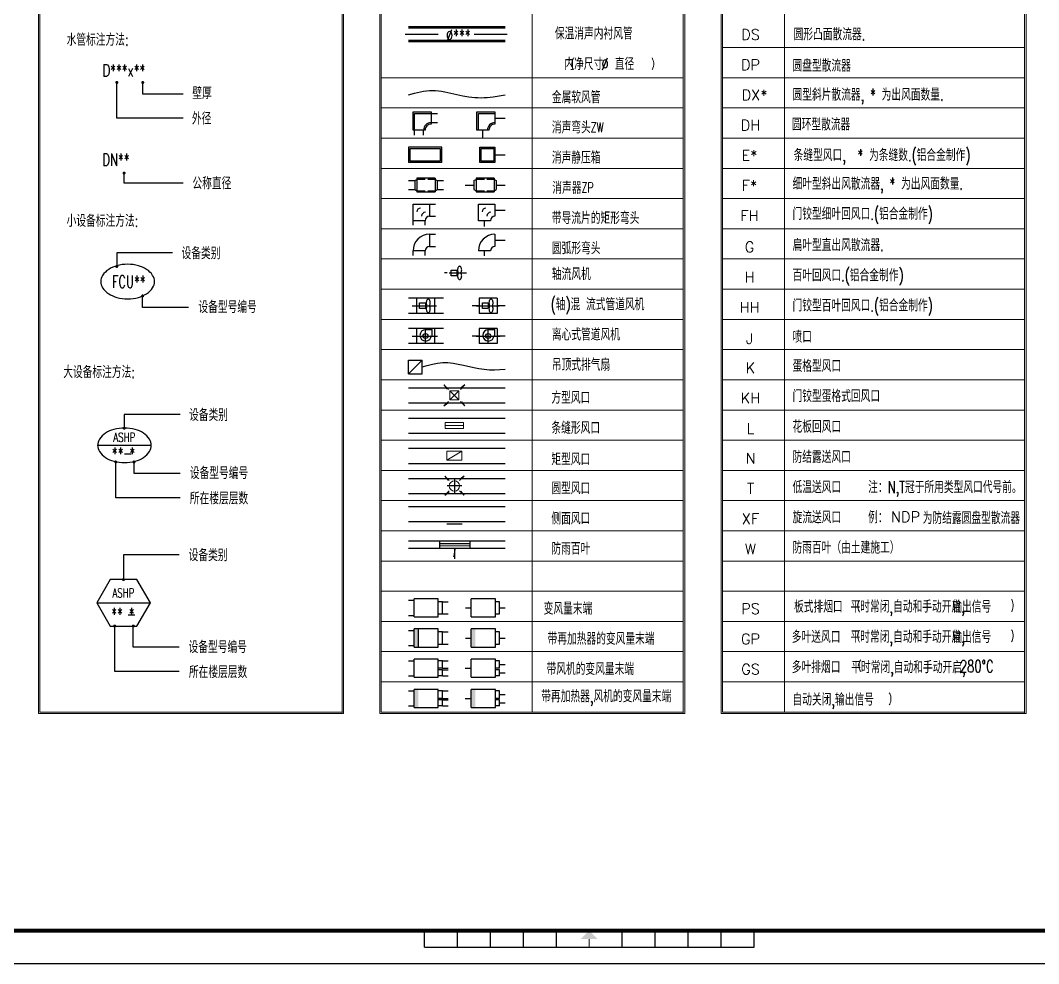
# Model space of a CAD drawing. Extents: x -345393 to -54719, y 203828 to 476815.
# Drawn here: x -152410 to -121505, y 410839 to 439469 of the extents above; entities that cross this region are included whole.
import ezdxf
from ezdxf.enums import TextEntityAlignment as Align

# ---------------------------------------------------------------- set-up
doc = ezdxf.new("R2010")
doc.units = 0
doc.header["$LTSCALE"] = 1000
doc.header["$MEASUREMENT"] = 0
doc.linetypes.add('CHENG_DOTE', pattern=[1.42, 1, -0.2, 0.02, -0.2])
doc.linetypes.add('HIDDEN', pattern=[0.375, 0.25, -0.125])
doc.layers.get('0').update_dxf_attribs({"color": 252, "linetype": 'CONTINUOUS'})
doc.layers.get('Defpoints').update_dxf_attribs({"color": 252, "linetype": 'CONTINUOUS'})
for name, color, linetype in [('WALL', 252, 'CONTINUOUS'), ('图框', 252, 'CONTINUOUS'), ('暖通-风-法兰', 2, 'CONTINUOUS'), ('暖通-风-设备', 40, 'CONTINUOUS'), ('暖通-风-说明', 3, 'CONTINUOUS'), ('暖通-风-轴线', 5, 'CHENG_DOTE'), ('暖通-风-风口标注', 3, 'CONTINUOUS'), ('暖通-风-风管', 4, 'CONTINUOUS')]:
    doc.layers.add(name, color=color, linetype=linetype)
doc.layers.add('暖通-公共-说明', color=50, linetype='CONTINUOUS', lineweight=20)
doc.layers.add('暖通-风-风口', color=3, linetype='CONTINUOUS', lineweight=20)
doc.styles.add('HZXY', font='romans.shx', dxfattribs={"bigfont": 'HZTXT.SHX'})
doc.styles.add('XC91', font='ROMAND.shx', dxfattribs={"bigfont": 'ht.shx'})

# ---------------------------------------------------------------- blocks, each defined once
blk = doc.blocks.new('TJAD_TK_A1')
at = {"layer": '图框'}
for p, q in [((870.88, 361.45), (870.88, 366.45)), ((880.88, 361.45), (880.88, 366.45)), ((890.88, 361.45), (890.88, 366.45)), ((900.88, 361.45), (900.88, 366.45)), ((910.88, 361.45), (910.88, 366.45)), ((930.88, 361.45), (930.88, 366.45)), ((940.88, 361.45), (940.88, 366.45)), ((950.88, 361.45), (950.88, 366.45)), ((960.88, 361.45), (960.88, 366.45)), ((970.88, 361.45), (970.88, 366.45)), ((870.88, 361.45), (970.88, 361.45)), ((500.38, 356.45), (1341.38, 356.45))]:
    blk.add_line(p, q, dxfattribs=at)
at = {"layer": '图框', "const_width": 1.2}
blk.add_lwpolyline([(1331.38, 940.45), (525.38, 940.45), (525.38, 366.45), (1331.38, 366.45)], close=True, dxfattribs=at)
at = {"layer": '图框', "const_width": 0.3}
blk.add_lwpolyline([(920.88, 363.95), (920.88, 361.45)], dxfattribs=at)
at = {"layer": '图框'}
blk.add_solid([(918.38, 363.95), (923.38, 363.95), (920.88, 366.45)], dxfattribs=at)

msp = doc.modelspace()

# ---------------------------------------------------------------- linework, layer by layer
at = {"linetype": 'Continuous'}
for p, q in [((-140390.11897, 431034.41607, -1800), (-140390.11897, 430575.79119, -1800)), ((-139840.11897, 431034.41607, -1800), (-139840.11897, 430575.79119, -1800)), ((-138486.19393, 431034.41607, -1800), (-138486.19393, 430575.79119, -1800)), ((-137936.19393, 431034.41607, -1800), (-137936.19393, 430575.79119, -1800)), ((-140390.11897, 430117.74941, -1800), (-140390.11897, 429659.12453, -1800)), ((-139840.11897, 430117.74941, -1800), (-139840.11897, 429659.12453, -1800)), ((-138486.19393, 430117.74941, -1800), (-138486.19393, 429659.12453, -1800)), ((-137936.19393, 430117.74941, -1800), (-137936.19393, 429659.12453, -1800))]:
    msp.add_line(p, q, dxfattribs=at)
for p, q in [((-139910.68634, 429908.40902, -1800), (-139935.43634, 429908.40902, -1800)), ((-138006.76131, 429908.40902, -1800), (-138031.51131, 429908.40902, -1800)), ((-140218.01542, 429155.24941, -1800), (-140630.51542, 428742.74941, -1800))]:
    msp.add_line(p, q)
at = {"layer": 'Defpoints'}
msp.add_lwpolyline([(-174692.68459, 469239.01057), (-102092.68459, 469239.01057), (-102092.68459, 411839.01057), (-174692.68459, 411839.01057)], close=True, dxfattribs=at)
at = {"layer": 'WALL'}
for p, q in [((-140630.51542, 423669.82986, -1800), (-137697.18208, 423669.82986, -1800)), ((-140630.51542, 423449.82986, -1800), (-137697.18208, 423449.82986, -1800)), ((-139677.6925, 423449.82986, -1800), (-139677.6925, 423669.82986, -1800)), ((-138761.02583, 423449.82986, -1800), (-138761.02583, 423669.82986, -1800))]:
    msp.add_line(p, q, dxfattribs=at)
at = {"layer": 'WALL', "linetype": 'Continuous'}
msp.add_line((-139677.6925, 423587.32986, -1800), (-138761.02583, 423587.32986, -1800), dxfattribs=at)
at = {"layer": 'WALL', "linetype": 'HIDDEN', "const_width": 27.5, "elevation": -1800}
msp.add_lwpolyline([(-139677.6925, 423519.64299), (-138761.02583, 423519.64299)], dxfattribs=at)
at = {"layer": '暖通-公共-说明'}
for p, q in [((-151859.68208, 418430.24941, -1800), (-151859.68208, 456105.24941, -1800)), ((-151813.84875, 418476.08274, -1800), (-151813.84875, 456059.41607, -1800)), ((-142647.18208, 418430.24941, -1800), (-142647.18208, 456059.41607, -1800)), ((-142601.34875, 418430.24941, -1800), (-142601.34875, 456105.24941, -1800)), ((-141501.34875, 418430.24941, -1800), (-141501.34875, 456105.24941, -1800)), ((-141455.51542, 418476.08274, -1800), (-141455.51542, 456059.41607, -1800)), ((-136872.18208, 418476.08274, -1800), (-136872.18208, 456059.41607, -1800)), ((-132288.84875, 418430.24941, -1800), (-132288.84875, 456059.41607, -1800)), ((-132243.01542, 418430.24941, -1800), (-132243.01542, 456105.24941, -1800)), ((-131143.01542, 418430.24941, -1800), (-131143.01542, 456105.24941, -1800)), ((-131097.18208, 418476.08274, -1800), (-131097.18208, 456059.41607, -1800)), ((-121930.51542, 418430.24941, -1800), (-121930.51542, 456059.41607, -1800)), ((-121884.68208, 418430.24941, -1800), (-121884.68208, 456105.24941, -1800)), ((-129215.04864, 445976.08274, -1800), (-129215.04864, 418476.08274, -1800)), ((-131097.18208, 438642.74941, -1800), (-121930.51542, 438642.74941, -1800)), ((-129215.04864, 425809.41607, -1800), (-129215.04864, 438642.74941, -1800)), ((-141455.51542, 437726.08274, -1800), (-132288.84875, 437726.08274, -1800)), ((-131097.18208, 437726.08274, -1800), (-121930.51542, 437726.08274, -1800)), ((-141455.51542, 436809.41607, -1800), (-132288.84875, 436809.41607, -1800)), ((-131097.18208, 436809.41607, -1800), (-121930.51542, 436809.41607, -1800)), ((-141455.51542, 435892.74941, -1800), (-132288.84875, 435892.74941, -1800)), ((-131097.18208, 435892.74941, -1800), (-121930.51542, 435892.74941, -1800)), ((-141455.51542, 434976.08274, -1800), (-132288.84875, 434976.08274, -1800)), ((-131097.18208, 434976.08274, -1800), (-121930.51542, 434976.08274, -1800)), ((-141455.51542, 434059.41607, -1800), (-132288.84875, 434059.41607, -1800)), ((-131097.18208, 434059.41607, -1800), (-121930.51542, 434059.41607, -1800)), ((-141455.51542, 433142.74941, -1800), (-132288.84875, 433142.74941, -1800)), ((-131097.18208, 433142.74941, -1800), (-121930.51542, 433142.74941, -1800)), ((-141455.51542, 432226.08274, -1800), (-132288.84875, 432226.08274, -1800)), ((-131097.18208, 432226.08274, -1800), (-121930.51542, 432226.08274, -1800)), ((-131097.18208, 432226.08274, -1800), (-121930.51542, 432226.08274, -1800)), ((-141455.51542, 431309.41607, -1800), (-132288.84875, 431309.41607, -1800)), ((-131097.18208, 431309.41607, -1800), (-121930.51542, 431309.41607, -1800)), ((-141455.51542, 430392.74941, -1800), (-132288.84875, 430392.74941, -1800)), ((-131097.18208, 430392.74941, -1800), (-121930.51542, 430392.74941, -1800)), ((-141455.51542, 429476.08274, -1800), (-132288.84875, 429476.08274, -1800)), ((-131097.18208, 429476.08274, -1800), (-121930.51542, 429476.08274, -1800)), ((-141455.51542, 428559.41607, -1800), (-132288.84875, 428559.41607, -1800)), ((-131097.18208, 428559.41607, -1800), (-121930.51542, 428559.41607, -1800)), ((-141455.51542, 427642.74941, -1800), (-132288.84875, 427642.74941, -1800)), ((-131097.18208, 427642.74941, -1800), (-121930.51542, 427642.74941, -1800)), ((-141455.51542, 426726.08274, -1800), (-132288.84875, 426726.08274, -1800)), ((-131097.18208, 426726.08274, -1800), (-121930.51542, 426726.08274, -1800)), ((-141455.51542, 425809.41607, -1800), (-132288.84875, 425809.41607, -1800)), ((-131097.18208, 425809.41607, -1800), (-121930.51542, 425809.41607, -1800)), ((-141455.51542, 424892.74941, -1800), (-132288.84875, 424892.74941, -1800)), ((-131097.18208, 424892.74941, -1800), (-121930.51542, 424892.74941, -1800)), ((-141455.51542, 423976.08274, -1800), (-132288.84875, 423976.08274, -1800)), ((-131097.18208, 423976.08274, -1800), (-121930.51542, 423976.08274, -1800)), ((-141455.51542, 423059.41607, -1800), (-132288.84875, 423059.41607, -1800)), ((-131097.18208, 423059.41607, -1800), (-121930.51542, 423059.41607, -1800)), ((-131097.18208, 423059.41607, -1800), (-121930.51542, 423059.41607, -1800)), ((-141455.51542, 422142.74941, -1800), (-132288.84875, 422142.74941, -1800)), ((-131097.18208, 422142.74941, -1800), (-121930.51542, 422142.74941, -1800)), ((-131097.18208, 422142.74941, -1800), (-121930.51542, 422142.74941, -1800)), ((-141455.51542, 421226.08274, -1800), (-132288.84875, 421226.08274, -1800)), ((-131097.18208, 421226.08274, -1800), (-121930.51542, 421226.08274, -1800)), ((-131097.18208, 421226.08274, -1800), (-121930.51542, 421226.08274, -1800)), ((-141455.51542, 420309.41607, -1800), (-132288.84875, 420309.41607, -1800)), ((-131097.18208, 420309.41607, -1800), (-121930.51542, 420309.41607, -1800)), ((-131097.18208, 420309.41607, -1800), (-121930.51542, 420309.41607, -1800)), ((-141455.51542, 419392.74941, -1800), (-132288.84875, 419392.74941, -1800)), ((-131097.18208, 419392.74941, -1800), (-121930.51542, 419392.74941, -1800)), ((-131097.18208, 419392.74941, -1800), (-121930.51542, 419392.74941, -1800)), ((-151813.84875, 418476.08274, -1800), (-142647.18208, 418476.08274, -1800)), ((-141455.51542, 418476.08274, -1800), (-132288.84875, 418476.08274, -1800)), ((-131097.18208, 418476.08274, -1800), (-121930.51542, 418476.08274, -1800)), ((-151859.68208, 418430.24941, -1800), (-142601.34875, 418430.24941, -1800)), ((-141501.34875, 418430.24941, -1800), (-132243.01542, 418430.24941, -1800)), ((-131143.01542, 418430.24941, -1800), (-121884.68208, 418430.24941, -1800))]:
    msp.add_line(p, q, dxfattribs=at)
at = {"layer": '暖通-风-法兰'}
for p, q in [((-140439.45479, 434608.40083, -1800), (-140439.45479, 434333.40083, -1800)), ((-139763.53385, 434608.40083, -1800), (-139763.53385, 434333.40083, -1800)), ((-138642.5329, 434608.40083, -1800), (-138642.5329, 434333.40083, -1800)), ((-137966.61195, 434608.40083, -1800), (-137966.61195, 434333.40083, -1800)), ((-139988.84875, 433893.40083, -1800), (-139988.84875, 433526.73416, -1800)), ((-138005.80936, 433893.40083, -1800), (-138005.80936, 433526.73416, -1800)), ((-140126.34875, 433389.23416, -1800), (-140493.01542, 433389.23416, -1800)), ((-138143.30936, 433389.23416, -1800), (-138509.97602, 433389.23416, -1800)), ((-139988.84875, 432976.73416, -1800), (-139988.84875, 432610.06749, -1800)), ((-138005.80936, 432976.73416, -1800), (-138005.80936, 432610.06749, -1800)), ((-140126.34875, 432472.56749, -1800), (-140493.01542, 432472.56749, -1800)), ((-138143.30936, 432472.56749, -1800), (-138509.97602, 432472.56749, -1800))]:
    msp.add_line(p, q, dxfattribs=at)
at = {"layer": '暖通-风-设备'}
for p, q in [((-139339.96817, 431718.01041, -1800), (-139339.96817, 431888.87871, -1800)), ((-139163.84875, 431888.87871, -1800), (-139163.84875, 431718.01041, -1800)), ((-139163.84875, 431718.01041, -1800), (-139339.96817, 431718.01041, -1800)), ((-140291.23838, 430719.81526, -1800), (-140291.23838, 430890.68355, -1800)), ((-140115.11897, 430890.68355, -1800), (-140115.11897, 430719.81526, -1800)), ((-138387.31335, 430719.81526, -1800), (-138387.31335, 430890.68355, -1800)), ((-138211.19393, 430890.68355, -1800), (-138211.19393, 430719.81526, -1800)), ((-140115.11897, 430719.81526, -1800), (-140291.23838, 430719.81526, -1800)), ((-138211.19393, 430719.81526, -1800), (-138387.31335, 430719.81526, -1800)), ((-140108.68634, 430081.65902, -1800), (-139910.68634, 430081.65902, -1800)), ((-139910.68634, 429908.40902, -1800), (-139910.68634, 430081.65902, -1800)), ((-138204.76131, 430081.65902, -1800), (-138006.76131, 430081.65902, -1800)), ((-138006.76131, 429908.40902, -1800), (-138006.76131, 430081.65902, -1800)), ((-140630.51542, 428742.74941, -1800), (-140630.51542, 429155.24941, -1800)), ((-140630.51542, 429155.24941, -1800), (-140218.01542, 429155.24941, -1800)), ((-140218.01542, 428742.74941, -1800), (-140218.01542, 429155.24941, -1800)), ((-140630.51542, 428742.74941, -1800), (-140218.01542, 428742.74941, -1800)), ((-140460.12931, 421363.62185, -1800), (-140460.12931, 421913.54362, -1800)), ((-139726.79597, 421913.54362, -1800), (-140460.12931, 421913.54362, -1800)), ((-139726.79597, 421363.62185, -1800), (-139726.79597, 421913.54362, -1800)), ((-137994.19351, 421913.54362, -1800), (-138727.52684, 421913.54362, -1800)), ((-138727.52684, 421363.62185, -1800), (-138727.52684, 421913.54362, -1800)), ((-137994.19351, 421363.62185, -1800), (-137994.19351, 421913.54362, -1800)), ((-139599.16292, 421822.06824, -1800), (-139726.79597, 421822.06824, -1800)), ((-139599.16292, 421455.09724, -1800), (-139599.16292, 421822.06824, -1800)), ((-137866.56046, 421822.06824, -1800), (-137994.19351, 421822.06824, -1800)), ((-137866.56046, 421455.09724, -1800), (-137866.56046, 421822.06824, -1800)), ((-140460.12931, 421363.62185, -1800), (-139726.79597, 421363.62185, -1800)), ((-139726.79597, 421455.09724, -1800), (-139599.16292, 421455.09724, -1800)), ((-138727.52684, 421363.62185, -1800), (-137994.19351, 421363.62185, -1800)), ((-137994.19351, 421455.09724, -1800), (-137866.56046, 421455.09724, -1800)), ((-140460.12931, 420446.95519, -1800), (-140460.12931, 420996.87696, -1800)), ((-139726.79597, 420996.87696, -1800), (-140460.12931, 420996.87696, -1800)), ((-140329.75294, 420446.95519, -1800), (-140329.75294, 420996.87696, -1800)), ((-139726.79597, 420446.95519, -1800), (-139726.79597, 420996.87696, -1800)), ((-138727.52684, 420446.95519, -1800), (-138727.52684, 420996.87696, -1800)), ((-137994.19351, 420996.87696, -1800), (-138727.52684, 420996.87696, -1800)), ((-137994.19351, 420446.95519, -1800), (-137994.19351, 420996.87696, -1800)), ((-139599.16292, 420905.40157, -1800), (-139726.79597, 420905.40157, -1800)), ((-139599.16292, 420538.43057, -1800), (-139599.16292, 420905.40157, -1800)), ((-137866.56046, 420905.40157, -1800), (-137994.19351, 420905.40157, -1800)), ((-137866.56046, 420538.43057, -1800), (-137866.56046, 420905.40157, -1800)), ((-140460.12931, 420446.95519, -1800), (-139726.79597, 420446.95519, -1800)), ((-139726.79597, 420538.43057, -1800), (-139599.16292, 420538.43057, -1800)), ((-138727.52684, 420446.95519, -1800), (-137994.19351, 420446.95519, -1800)), ((-137994.19351, 420538.43057, -1800), (-137866.56046, 420538.43057, -1800)), ((-140460.12931, 419530.28852, -1800), (-140460.12931, 420080.21029, -1800)), ((-139726.79597, 420080.21029, -1800), (-140460.12931, 420080.21029, -1800)), ((-139726.79597, 419530.28852, -1800), (-139726.79597, 420080.21029, -1800)), ((-139599.16292, 420034.37696, -1800), (-139726.79597, 420034.37696, -1800)), ((-139599.16292, 419805.21029, -1800), (-139599.16292, 420034.37696, -1800)), ((-138727.52684, 419530.28852, -1800), (-138727.52684, 420080.21029, -1800)), ((-137994.19351, 420080.21029, -1800), (-138727.52684, 420080.21029, -1800)), ((-137994.19351, 419530.28852, -1800), (-137994.19351, 420080.21029, -1800)), ((-137866.56046, 420034.37696, -1800), (-137994.19351, 420034.37696, -1800)), ((-137866.56046, 419805.21029, -1800), (-137866.56046, 420034.37696, -1800)), ((-139599.16292, 419805.21029, -1800), (-139726.79597, 419805.21029, -1800)), ((-139599.16292, 419759.37696, -1800), (-139726.79597, 419759.37696, -1800)), ((-139599.16292, 419576.04362, -1800), (-139599.16292, 419759.37696, -1800)), ((-137866.56046, 419805.21029, -1800), (-137994.19351, 419805.21029, -1800)), ((-137866.56046, 419759.37696, -1800), (-137994.19351, 419759.37696, -1800)), ((-137866.56046, 419576.04362, -1800), (-137866.56046, 419759.37696, -1800)), ((-140460.12931, 419530.28852, -1800), (-139726.79597, 419530.28852, -1800)), ((-139599.16292, 419576.04362, -1800), (-139726.79597, 419576.04362, -1800)), ((-138727.52684, 419530.28852, -1800), (-137994.19351, 419530.28852, -1800)), ((-137866.56046, 419576.04362, -1800), (-137994.19351, 419576.04362, -1800)), ((-140460.12931, 418613.62185, -1800), (-140460.12931, 419163.54362, -1800)), ((-139726.79597, 419163.54362, -1800), (-140460.12931, 419163.54362, -1800)), ((-139726.79597, 418613.62185, -1800), (-139726.79597, 419163.54362, -1800)), ((-139599.16292, 419117.71029, -1800), (-139726.79597, 419117.71029, -1800)), ((-139599.16292, 418888.54362, -1800), (-139599.16292, 419117.71029, -1800)), ((-137994.19351, 419163.54362, -1800), (-138727.52684, 419163.54362, -1800)), ((-138727.52684, 418613.62185, -1800), (-138727.52684, 419163.54362, -1800)), ((-137994.19351, 418613.62185, -1800), (-137994.19351, 419163.54362, -1800)), ((-137866.56046, 419117.71029, -1800), (-137994.19351, 419117.71029, -1800)), ((-137866.56046, 418888.54362, -1800), (-137866.56046, 419117.71029, -1800)), ((-139599.16292, 418888.54362, -1800), (-139726.79597, 418888.54362, -1800)), ((-139599.16292, 418842.71029, -1800), (-139726.79597, 418842.71029, -1800)), ((-139599.16292, 418659.37696, -1800), (-139599.16292, 418842.71029, -1800)), ((-137866.56046, 418888.54362, -1800), (-137994.19351, 418888.54362, -1800)), ((-137866.56046, 418842.71029, -1800), (-137994.19351, 418842.71029, -1800)), ((-137866.56046, 418659.37696, -1800), (-137866.56046, 418842.71029, -1800)), ((-140460.12931, 418613.62185, -1800), (-139726.79597, 418613.62185, -1800)), ((-139599.16292, 418659.37696, -1800), (-139726.79597, 418659.37696, -1800)), ((-138727.52684, 418613.62185, -1800), (-137994.19351, 418613.62185, -1800)), ((-137866.56046, 418659.37696, -1800), (-137994.19351, 418659.37696, -1800))]:
    msp.add_line(p, q, dxfattribs=at)
at = {"layer": '暖通-风-设备', "elevation": -1800}
for points in [[(-139339.96817, 431888.87871), (-139163.84875, 431888.87871)], [(-140291.23838, 430890.68355), (-140115.11897, 430890.68355)], [(-138387.31335, 430890.68355), (-138211.19393, 430890.68355)]]:
    msp.add_lwpolyline(points, dxfattribs=at)
for points in [[(-139041.82842, 431803.15301, 0.0430002665), (-139034.08914, 431814.58345, 0.0706042915), (-139021.04774, 431848.38221, 0.0568807152), (-139015.95748, 431892.98251, 0.0568807152), (-139021.04774, 431937.58282, 0.0706042915), (-139034.08914, 431971.38158, 0.1062212971), (-139056.38625, 431996.75901, 0.1609360233), (-139077.86283, 432003.85553, 0.1609360233), (-139099.33942, 431996.75901, 0.1062212971), (-139121.63652, 431971.38158, 0.0706042915), (-139134.67792, 431937.58282, 0.0568807152), (-139139.76818, 431892.98251, 0.0568807152)], [(-139139.76818, 431892.98251, 0.0568807152), (-139134.67792, 431848.38221, 0.0706042915), (-139121.63652, 431814.58345, 0.0430002665), (-139113.89724, 431803.15301, 0.1609360233)], [(-139113.88914, 431803.15301, 0.0430403652), (-139121.63652, 431791.71257, 0.0706042915), (-139134.67792, 431757.91381, 0.0568807152), (-139139.76818, 431713.31351, 0.0568807152)], [(-139139.76818, 431713.31351, 0.0568807152), (-139134.67792, 431668.71321, 0.0706042915), (-139121.63652, 431634.91445, 0.1062212971), (-139099.33942, 431609.53701, 0.1609360233), (-139077.86283, 431602.4405, 0.1609360233), (-139056.38625, 431609.53701, 0.1062212971), (-139034.08914, 431634.91445, 0.0706042915), (-139021.04774, 431668.71321, 0.0568807152), (-139015.95748, 431713.31351, 0.0568807152), (-139021.04774, 431757.91381, 0.0706042915), (-139034.08914, 431791.71257, 0.0430403652), (-139041.83653, 431803.15301, 0.1609360233)], [(-139993.09864, 430804.95786, 0.0430002665), (-139985.35935, 430816.3883, 0.0706042915), (-139972.31796, 430850.18706, 0.0568807152), (-139967.2277, 430894.78736, 0.0568807152), (-139972.31796, 430939.38766, 0.0706042915), (-139985.35935, 430973.18642, 0.1062212971), (-140007.65646, 430998.56386, 0.1609360233), (-140029.13305, 431005.66038, 0.1609360233), (-140050.60963, 430998.56386, 0.1062212971), (-140072.90674, 430973.18642, 0.0706042915), (-140085.94814, 430939.38766, 0.0568807152), (-140091.0384, 430894.78736)], [(-140091.0384, 430894.78736, 0.0568807152), (-140085.94814, 430850.18706, 0.0706042915), (-140072.90674, 430816.3883, 0.0430002665), (-140065.16746, 430804.95786)], [(-138089.1736, 430804.95786, 0.0430002665), (-138081.43432, 430816.3883, 0.0706042915), (-138068.39292, 430850.18706, 0.0568807152), (-138063.30266, 430894.78736, 0.0568807152), (-138068.39292, 430939.38766, 0.0706042915), (-138081.43432, 430973.18642, 0.1062212971), (-138103.73143, 430998.56386, 0.1609360233), (-138125.20801, 431005.66038, 0.1609360233), (-138146.6846, 430998.56386, 0.1062212971), (-138168.9817, 430973.18642, 0.0706042915), (-138182.0231, 430939.38766, 0.0568807152), (-138187.11336, 430894.78736)], [(-138187.11336, 430894.78736, 0.0568807152), (-138182.0231, 430850.18706, 0.0706042915), (-138168.9817, 430816.3883, 0.0430002665), (-138161.24242, 430804.95786)], [(-140065.15935, 430804.95786, 0.0430403652), (-140072.90674, 430793.51742, 0.0706042915), (-140085.94814, 430759.71866, 0.0568807152), (-140091.0384, 430715.11836)], [(-140091.0384, 430715.11836, 0.0568807152), (-140085.94814, 430670.51805, 0.0706042915), (-140072.90674, 430636.7193, 0.1062212971), (-140050.60963, 430611.34186, 0.1609360233), (-140029.13305, 430604.24534, 0.1609360233), (-140007.65646, 430611.34186, 0.1062212971), (-139985.35935, 430636.7193, 0.0706042915), (-139972.31796, 430670.51805, 0.0568807152), (-139967.2277, 430715.11836, 0.0568807152), (-139972.31796, 430759.71866, 0.0706042915), (-139985.35935, 430793.51742, 0.0430403652), (-139993.10674, 430804.95786)], [(-138187.11336, 430715.11836, 0.0568807152), (-138182.0231, 430670.51805, 0.0706042915), (-138168.9817, 430636.7193, 0.1062212971), (-138146.6846, 430611.34186, 0.1609360233), (-138125.20801, 430604.24534, 0.1609360233), (-138103.73143, 430611.34186, 0.1062212971), (-138081.43432, 430636.7193, 0.0706042915), (-138068.39292, 430670.51805, 0.0568807152), (-138063.30266, 430715.11836, 0.0568807152), (-138068.39292, 430759.71866, 0.0706042915), (-138081.43432, 430793.51742, 0.0430403652), (-138089.18171, 430804.95786)], [(-138161.23431, 430804.95786, 0.0430403652), (-138168.9817, 430793.51742, 0.0706042915), (-138182.0231, 430759.71866, 0.0568807152), (-138187.11336, 430715.11836)]]:
    msp.add_lwpolyline(points, format="xyb", dxfattribs=at)
at = {"layer": '暖通-风-设备'}
for centre in [(-140113.33204, 429888.29119, -1800), (-138209.407, 429888.29119, -1800)]:
    msp.add_circle(centre, 74.25, dxfattribs=at)
for centre in [(-140108.68634, 429908.40902, -1800), (-138204.76131, 429908.40902, -1800)]:
    msp.add_arc(centre, 173.25, 90, 0, dxfattribs=at)
for points in [[(-140460.12931, 420996.87696, -1800), (-140329.75294, 420996.87696, -1800), (-140460.12931, 420446.95519, -1800), (-140329.75294, 420446.95519, -1800)], [(-138727.52684, 420996.87696, -1800), (-138597.15047, 420996.87696, -1800), (-138727.52684, 420446.95519, -1800), (-138597.15047, 420446.95519, -1800)], [(-140460.12931, 419163.54362, -1800), (-140329.75294, 419163.54362, -1800), (-140460.12931, 418613.62185, -1800), (-140329.75294, 418613.62185, -1800)], [(-138727.52684, 419163.54362, -1800), (-138597.15047, 419163.54362, -1800), (-138727.52684, 418613.62185, -1800), (-138597.15047, 418613.62185, -1800)]]:
    msp.add_solid(points, dxfattribs=at)
at = {"layer": '暖通-风-说明', "elevation": -1800}
for points in [[(-139420.84852, 428269.93032), (-139557.73205, 428406.81385), (-139459.6247, 428285.65841), (-139489.29028, 428338.37208)], [(-139054.18185, 428269.93032), (-138917.29832, 428406.81385), (-139038.45376, 428308.7065), (-138985.74008, 428338.37208)], [(-139420.84852, 427903.26365), (-139557.73205, 427766.38012), (-139436.57661, 427864.48746), (-139489.29028, 427834.82188)], [(-139054.18185, 427903.26365), (-138917.29832, 427766.38012), (-139015.40566, 427887.53556), (-138985.74008, 427834.82188)], [(-139393.34852, 425501.78995), (-139530.23205, 425638.67348), (-139432.1247, 425517.51804), (-139461.79028, 425570.23172)], [(-139081.68185, 425501.78995), (-138944.79832, 425638.67348), (-139065.95376, 425540.56614), (-139013.24008, 425570.23172)], [(-139393.34852, 425190.12328), (-139530.23205, 425053.23975), (-139409.07661, 425151.3471), (-139461.79028, 425121.68152)], [(-139081.68185, 425190.12328), (-138944.79832, 425053.23975), (-139042.90566, 425174.39519), (-139013.24008, 425121.68152)], [(-139227.9492, 423129.09991), (-139227.9492, 423419.47372), (-139252.3954, 423186.91043), (-139227.9492, 423274.28682)]]:
    msp.add_lwpolyline(points, dxfattribs=at)
at = {"layer": '暖通-风-轴线'}
for p, q in [((-140727.40889, 439055.24941, -1800), (-139617.61975, 439055.24941, -1800)), ((-138636.15669, 439055.24941, -1800), (-137539.07672, 439055.24941, -1800)), ((-139452.27373, 431803.14982, -1800), (-139532.66437, 431803.14982, -1800)), ((-139394.97702, 431803.15301, -1800), (-138948.15683, 431803.15301, -1800)), ((-139154.13398, 431803.15301, -1800), (-138872.42416, 431803.15301, -1800)), ((-140518.34894, 430804.95786, -1800), (-139780.24915, 430804.95786, -1800)), ((-138580.36923, 430804.95786, -1800), (-137876.32412, 430804.95786, -1800)), ((-140515.84031, 429888.43697, -1800), (-139748.4523, 429888.43697, -1800)), ((-140113.33204, 429684.43155, -1800), (-140113.33204, 430136.30865, -1800)), ((-138577.8606, 429888.43697, -1800), (-137844.52726, 429888.43697, -1800)), ((-138209.407, 429684.43155, -1800), (-138209.407, 430136.30865, -1800)), ((-139013.17769, 425336.59698, -1800), (-139453.96982, 425336.59698, -1800)), ((-139237.51518, 425538.79542, -1800), (-139237.51518, 425128.44929, -1800))]:
    msp.add_line(p, q, dxfattribs=at)
at = {"layer": '暖通-风-风口'}
for p, q in [((-139375.01518, 428224.09698, -1800), (-139100.01518, 428224.09698, -1800)), ((-139375.01518, 428224.09698, -1800), (-139100.01518, 427949.09698, -1800)), ((-139375.01518, 427949.09698, -1800), (-139100.01518, 428224.09698, -1800)), ((-139375.01518, 428224.09698, -1800), (-139375.01518, 427949.09698, -1800)), ((-139100.01518, 428224.09698, -1800), (-139100.01518, 427949.09698, -1800)), ((-139375.01518, 427949.09698, -1800), (-139100.01518, 427949.09698, -1800)), ((-139512.51518, 427261.59698, -1800), (-138962.51518, 427261.59698, -1800)), ((-139512.51518, 427078.26365, -1800), (-139512.51518, 427261.59698, -1800)), ((-139512.51518, 427169.93032, -1800), (-138962.51518, 427169.93032, -1800)), ((-138962.51518, 427078.26365, -1800), (-138962.51518, 427261.59698, -1800)), ((-139512.51518, 427078.26365, -1800), (-138962.51518, 427078.26365, -1800)), ((-139466.68185, 426115.76365, -1800), (-139008.34852, 426390.76365, -1800)), ((-139466.68185, 426115.76365, -1800), (-139466.68185, 426390.76365, -1800)), ((-139466.68185, 426390.76365, -1800), (-139008.34852, 426390.76365, -1800)), ((-139008.34852, 426115.76365, -1800), (-139008.34852, 426390.76365, -1800)), ((-139466.68185, 426115.76365, -1800), (-139008.34852, 426115.76365, -1800))]:
    msp.add_line(p, q, dxfattribs=at)
msp.add_circle((-139237.51518, 425336.59698, -1800), 155.56349, dxfattribs=at)
at = {"layer": '暖通-风-风口标注'}
for p, q in [((-149481.20026, 436500.34068, -1800), (-149481.20026, 437583.43165, -1800)), ((-148694.72845, 437233.67401, -1800), (-148694.72845, 437583.43165, -1800)), ((-147466.27671, 437233.67401, -1800), (-148694.72845, 437233.67401, -1800)), ((-147466.27671, 436500.34068, -1800), (-149481.20026, 436500.34068, -1800)), ((-149261.64606, 434530.80696, -1800), (-149261.64606, 434833.43165, -1800)), ((-147466.27671, 434530.80696, -1800), (-149261.64606, 434530.80696, -1800)), ((-149482.7862, 432415.44489, -1800), (-149482.7862, 432000.08579, -1800)), ((-147789.57965, 432415.44489, -1800), (-149482.7862, 432415.44489, -1800)), ((-148698.97641, 430752.30784, -1800), (-148698.97641, 431105.14439, -1800)), ((-147302.66595, 430752.30784, -1800), (-148698.97641, 430752.30784, -1800)), ((-149255.57999, 427506.66114), (-149255.57999, 427091.30204)), ((-147562.37344, 427506.66114), (-149255.57999, 427506.66114)), ((-148435.50052, 426569.98618), (-150063.59942, 426569.98618)), ((-149513.93897, 424979.52893), (-149513.93897, 426065.69881)), ((-148958.6839, 425712.86226), (-148958.6839, 426065.69881)), ((-147562.37344, 425712.86226), (-148958.6839, 425712.86226)), ((-147562.37344, 424979.52893), (-149513.93897, 424979.52893)), ((-147591.54186, 423250.30586), (-149280.87357, 423250.30586)), ((-149280.87357, 423250.30586), (-149280.87357, 422495.15622)), ((-150092.40413, 421790.3262), (-148464.66893, 421790.3262)), ((-149547.31777, 419708.82768), (-149547.31777, 421085.49619)), ((-148981.58887, 420442.16101), (-148981.58887, 421085.49619)), ((-147591.54186, 420442.16101), (-148981.58887, 420442.16101)), ((-147591.54186, 419708.82768), (-149547.31777, 419708.82768))]:
    msp.add_line(p, q, dxfattribs=at)
at = {"layer": '暖通-风-风口标注', "const_width": 45.83333, "elevation": -1800}
for points in [[(-149504.11693, 437583.43165, 1), (-149458.28359, 437583.43165, 1)], [(-148717.64512, 437583.43165, 1), (-148671.81178, 437583.43165, 1)], [(-149284.56272, 434833.43165, 1), (-149238.72939, 434833.43165, 1)], [(-149505.70287, 432000.08579, 1), (-149459.86953, 432000.08579, 1)], [(-148721.89307, 431105.14439, 1), (-148676.05974, 431105.14439, 1)]]:
    msp.add_lwpolyline(points, format="xyb", close=True, dxfattribs=at)
at = {"layer": '暖通-风-风口标注', "elevation": -1800}
msp.add_lwpolyline([(-149153.45323, 432065.07232, 0.0652435236), (-149478.13193, 432022.52485, 0.0780069071), (-149729.07312, 431911.57224, 0.1071772165), (-149912.51672, 431728.07621, 0.1439103025), (-149967.50269, 431540.99025, 0.1439103025), (-149912.51672, 431353.9043, 0.1071772165), (-149729.07312, 431170.40827, 0.0780069071), (-149478.13193, 431059.45566, 0.0652435236), (-149153.45323, 431016.90818, 0.0652435236), (-148828.77454, 431059.45566, 0.0780069071), (-148577.83335, 431170.40827, 0.1071772165), (-148394.38974, 431353.9043, 0.1439103025), (-148339.40378, 431540.99025, 0.1439103025), (-148394.38974, 431728.07621, 0.1071772165), (-148577.83335, 431911.57224, 0.0780069071), (-148828.77454, 432022.52485, 0.0652435236)], format="xyb", close=True, dxfattribs=at)
at = {"layer": '暖通-风-风口标注', "const_width": 45.83333}
for points in [[(-149278.49666, 427091.30204, 1), (-149232.66332, 427091.30204, 1)], [(-149536.85563, 426065.69881, 1), (-149491.0223, 426065.69881, 1)], [(-148981.60057, 426065.69881, 1), (-148935.76724, 426065.69881, 1)], [(-149303.79024, 422495.15622, 1), (-149257.95691, 422495.15622, 1)], [(-149570.23443, 421085.49619, 1), (-149524.4011, 421085.49619, 1)], [(-149004.50554, 421085.49619, 1), (-148958.67221, 421085.49619, 1)]]:
    msp.add_lwpolyline(points, format="xyb", close=True, dxfattribs=at)
at = {"layer": '暖通-风-风口标注'}
msp.add_lwpolyline([(-149249.54997, 427094.06825, 0.0652435236), (-149574.22867, 427051.52077, 0.0780069071), (-149825.16986, 426940.56817, 0.1071772165), (-150008.61346, 426757.07213, 0.1439103025), (-150063.59942, 426569.98618, 0.1439103025), (-150008.61346, 426382.90023, 0.1071772165), (-149825.16986, 426199.4042, 0.0780069071), (-149574.22867, 426088.45159, 0.0652435236), (-149249.54997, 426045.90411, 0.0652435236), (-148924.87127, 426088.45159, 0.0780069071), (-148673.93008, 426199.4042, 0.1071772165), (-148490.48648, 426382.90023, 0.1439103025), (-148435.50052, 426569.98618, 0.1439103025), (-148490.48648, 426757.07213, 0.1071772165), (-148673.93008, 426940.56817, 0.0780069071), (-148924.87127, 427051.52077, 0.0652435236)], format="xyb", close=True, dxfattribs=at)
msp.add_lwpolyline([(-148464.66893, 421790.3262), (-148871.60273, 422495.15622), (-149685.47033, 422495.15622), (-150092.40413, 421790.3262), (-149685.47033, 421085.49619), (-148871.60273, 421085.49619)], close=True, dxfattribs=at)
at = {"layer": '暖通-风-风管'}
for p, q in [((-140630.51542, 439284.41607, -1800), (-137697.18208, 439284.41607, -1800)), ((-140630.51542, 439238.58274, -1800), (-137697.18208, 439238.58274, -1800)), ((-140630.51542, 438871.91607, -1800), (-137697.18208, 438871.91607, -1800)), ((-140630.51542, 438826.08274, -1800), (-137697.18208, 438826.08274, -1800)), ((-140447.18208, 436643.40083, -1800), (-139943.01542, 436643.40083, -1800)), ((-140447.18208, 436139.23416, -1800), (-140447.18208, 436643.40083, -1800)), ((-139943.01542, 436643.40083, -1800), (-139753.21464, 436643.40083, -1800)), ((-138509.97602, 436643.40083, -1800), (-138005.80936, 436643.40083, -1800)), ((-138509.97602, 436139.23416, -1800), (-138509.97602, 436643.40083, -1800)), ((-138005.80936, 436505.25067, -1800), (-137697.18208, 436505.25067, -1800)), ((-140447.18208, 435980.31808, -1800), (-140447.18208, 436139.23416, -1800)), ((-140172.18208, 435980.31808, -1800), (-140172.18208, 436139.23416, -1800)), ((-139943.01542, 436368.40083, -1800), (-139753.21464, 436368.40083, -1800)), ((-138372.47602, 435910.06749, -1800), (-138372.47602, 436139.23416, -1800)), ((-140630.51542, 435617.74941, -1800), (-140630.51542, 435159.41607, -1800)), ((-139613.60837, 435617.74941, -1800), (-140630.51542, 435617.74941, -1800)), ((-140584.68208, 435571.91607, -1800), (-140584.68208, 435205.24941, -1800)), ((-139659.4417, 435571.91607, -1800), (-140584.68208, 435571.91607, -1800)), ((-139659.4417, 435205.24941, -1800), (-139659.4417, 435571.91607, -1800)), ((-139613.60837, 435159.41607, -1800), (-139613.60837, 435617.74941, -1800)), ((-139613.60837, 435159.41607, -1800), (-140630.51542, 435159.41607, -1800)), ((-140584.68208, 435205.24941, -1800), (-139659.4417, 435205.24941, -1800)), ((-138005.80936, 435389.47312, -1800), (-137697.18208, 435389.47312, -1800)), ((-140630.51542, 434608.40083, -1800), (-140439.45479, 434608.40083, -1800)), ((-140439.45479, 434608.40083, -1800), (-140372.76575, 434642.77583, -1800)), ((-140372.76575, 434677.15083, -1800), (-140372.76575, 434264.65083, -1800)), ((-139822.76575, 434677.15083, -1800), (-140372.76575, 434677.15083, -1800)), ((-140122.56057, 434642.77583, -1800), (-140372.76575, 434642.77583, -1800)), ((-139822.76575, 434642.77583, -1800), (-140045.07816, 434642.77583, -1800)), ((-139822.76575, 434677.15083, -1800), (-139822.76575, 434264.65083, -1800)), ((-139822.76575, 434642.77583, -1800), (-139763.53385, 434608.40083, -1800)), ((-139763.53385, 434608.40083, -1800), (-139562.69624, 434608.40083, -1800)), ((-138642.5329, 434608.40083, -1800), (-138575.84386, 434642.77583, -1800)), ((-138575.84386, 434677.15083, -1800), (-138575.84386, 434264.65083, -1800)), ((-138025.84386, 434677.15083, -1800), (-138575.84386, 434677.15083, -1800)), ((-138325.63868, 434642.77583, -1800), (-138575.84386, 434642.77583, -1800)), ((-138025.84386, 434642.77583, -1800), (-138248.15627, 434642.77583, -1800)), ((-138025.84386, 434677.15083, -1800), (-138025.84386, 434264.65083, -1800)), ((-138025.84386, 434642.77583, -1800), (-137966.61195, 434608.40083, -1800)), ((-140630.51542, 434333.40083, -1800), (-140439.45479, 434333.40083, -1800)), ((-140439.45479, 434333.40083, -1800), (-140372.76575, 434299.02583, -1800)), ((-140372.76575, 434299.02583, -1800), (-140122.56057, 434299.02583, -1800)), ((-140372.76575, 434264.65083, -1800), (-139822.76575, 434264.65083, -1800)), ((-140045.07816, 434299.02583, -1800), (-139822.76575, 434299.02583, -1800)), ((-139822.76575, 434299.02583, -1800), (-139763.53385, 434333.40083, -1800)), ((-139763.53385, 434333.40083, -1800), (-139562.69624, 434333.40083, -1800)), ((-138907.55623, 434470.90083, -1800), (-138642.5329, 434470.90083, -1800)), ((-138642.5329, 434333.40083, -1800), (-138575.84386, 434299.02583, -1800)), ((-138575.84386, 434299.02583, -1800), (-138325.63868, 434299.02583, -1800)), ((-138575.84386, 434264.65083, -1800), (-138025.84386, 434264.65083, -1800)), ((-138248.15627, 434299.02583, -1800), (-138025.84386, 434299.02583, -1800)), ((-138025.84386, 434299.02583, -1800), (-137966.61195, 434333.40083, -1800)), ((-137966.61195, 434470.90083, -1800), (-137697.18208, 434470.90083, -1800)), ((-140493.01542, 433893.40083, -1800), (-139811.97147, 433893.40083, -1800)), ((-140493.01542, 433249.30403, -1800), (-140493.01542, 433893.40083, -1800)), ((-138509.97602, 433893.40083, -1800), (-138005.80936, 433893.40083, -1800)), ((-138509.97602, 433389.23416, -1800), (-138509.97602, 433893.40083, -1800)), ((-138005.80936, 433709.45198, -1800), (-137697.18208, 433709.45198, -1800)), ((-140126.34875, 433249.30403, -1800), (-140126.34875, 433389.23416, -1800)), ((-139988.84875, 433526.73416, -1800), (-139811.97147, 433526.73416, -1800)), ((-138326.64269, 433211.59613, -1800), (-138326.64269, 433389.23416, -1800)), ((-139988.84875, 432976.73416, -1800), (-139811.97147, 432976.73416, -1800)), ((-138005.80936, 432793.40083, -1800), (-137697.18208, 432793.40083, -1800)), ((-140490.41969, 432331.54049, -1800), (-140493.01542, 432472.56749, -1800)), ((-140123.75302, 432331.54049, -1800), (-140126.34875, 432472.56749, -1800)), ((-139988.84875, 432610.06749, -1800), (-139811.97147, 432610.06749, -1800)), ((-138326.64269, 432320.04419, -1800), (-138326.64269, 432472.56749, -1800)), ((-139562.69624, 431034.41607, -1800), (-140630.51542, 431034.41607, -1800)), ((-137936.19393, 431034.41607, -1800), (-138486.19393, 431034.41607, -1800)), ((-139562.69624, 430576.08274, -1800), (-140630.51542, 430576.08274, -1800)), ((-138486.19393, 430805.39518, -1800), (-138692.53571, 430805.39518, -1800)), ((-137936.19393, 430576.08274, -1800), (-138486.19393, 430576.08274, -1800)), ((-137697.18208, 430805.39518, -1800), (-137936.19393, 430805.39518, -1800)), ((-139562.69624, 430117.74941, -1800), (-140630.51542, 430117.74941, -1800)), ((-138486.19393, 429888.72851, -1800), (-138692.53571, 429888.72851, -1800)), ((-137936.19393, 430117.74941, -1800), (-138486.19393, 430117.74941, -1800)), ((-137697.18208, 429888.72851, -1800), (-137936.19393, 429888.72851, -1800)), ((-139562.69624, 429659.41607, -1800), (-140630.51542, 429659.41607, -1800)), ((-137936.19393, 429659.41607, -1800), (-138486.19393, 429659.41607, -1800)), ((-140630.51542, 428315.76365, -1800), (-137697.18208, 428315.76365, -1800)), ((-140630.51542, 427857.43032, -1800), (-137697.18208, 427857.43032, -1800)), ((-140630.51542, 427399.09698, -1800), (-137697.18208, 427399.09698, -1800)), ((-140630.51542, 426940.76365, -1800), (-137697.18208, 426940.76365, -1800)), ((-140630.51542, 426482.43032, -1800), (-137697.18208, 426482.43032, -1800)), ((-140630.51542, 426024.09698, -1800), (-137697.18208, 426024.09698, -1800)), ((-140630.51542, 425565.76365, -1800), (-137697.18208, 425565.76365, -1800)), ((-140630.51542, 425107.43032, -1800), (-137697.18208, 425107.43032, -1800)), ((-140626.57399, 424717.84698, -1800), (-137693.24066, 424717.84698, -1800)), ((-140626.57399, 424259.51365, -1800), (-137693.24066, 424259.51365, -1800)), ((-139462.74042, 424190.76365, -1800), (-139004.40709, 424190.76365, -1800)), ((-140630.51542, 421867.74941, -1800), (-140460.12931, 421867.74941, -1800)), ((-139599.16292, 421822.06824, -1800), (-139429.78455, 421822.06824, -1800)), ((-138897.91295, 421638.58274, -1800), (-138727.52684, 421638.58274, -1800)), ((-137866.56046, 421638.58274, -1800), (-137697.18208, 421638.58274, -1800)), ((-140630.51542, 421409.41607, -1800), (-140460.12931, 421409.41607, -1800)), ((-139599.16292, 421455.09724, -1800), (-139429.78455, 421455.09724, -1800)), ((-140630.51542, 420951.08274, -1800), (-140460.12931, 420951.08274, -1800)), ((-139599.16292, 420905.40157, -1800), (-139429.78455, 420905.40157, -1800)), ((-138897.91295, 420721.91607, -1800), (-138727.52684, 420721.91607, -1800)), ((-137866.56046, 420721.91607, -1800), (-137697.18208, 420721.91607, -1800)), ((-140630.51542, 420492.74941, -1800), (-140460.12931, 420492.74941, -1800)), ((-139599.16292, 420538.43057, -1800), (-139429.78455, 420538.43057, -1800)), ((-140630.51542, 420034.41607, -1800), (-140460.12931, 420034.41607, -1800)), ((-139599.16292, 420034.37696, -1800), (-139429.78455, 420034.37696, -1800)), ((-139599.16292, 419805.28419, -1800), (-139429.78455, 419805.28419, -1800)), ((-139599.16292, 419759.37696, -1800), (-139429.78455, 419759.37696, -1800)), ((-138907.55623, 419805.24941, -1800), (-138727.52684, 419805.24941, -1800)), ((-137866.56046, 419919.79362, -1800), (-137697.18208, 419919.79362, -1800)), ((-140630.51542, 419576.08274, -1800), (-140460.12931, 419576.08274, -1800)), ((-139599.16292, 419576.04362, -1800), (-139429.78455, 419576.04362, -1800)), ((-137866.56046, 419667.71029, -1800), (-137697.18208, 419667.71029, -1800)), ((-140630.51542, 419117.74941, -1800), (-140460.12931, 419117.74941, -1800)), ((-139599.16292, 419117.71029, -1800), (-139429.78455, 419117.71029, -1800)), ((-139599.16292, 418888.61752, -1800), (-139429.78455, 418888.61752, -1800)), ((-139599.16292, 418842.71029, -1800), (-139429.78455, 418842.71029, -1800)), ((-138907.55623, 418888.58274, -1800), (-138727.52684, 418888.58274, -1800)), ((-137866.56046, 419003.12696, -1800), (-137697.18208, 419003.12696, -1800)), ((-140630.51542, 418659.41607, -1800), (-140460.12931, 418659.41607, -1800)), ((-139599.16292, 418659.37696, -1800), (-139429.78455, 418659.37696, -1800)), ((-137866.56046, 418751.04362, -1800), (-137697.18208, 418751.04362, -1800))]:
    msp.add_line(p, q, dxfattribs=at)
at = {"layer": '暖通-风-风管', "extrusion": (0, 0, -1), "elevation": 1800, "flags": 128}
for points in [[(140626.44278, 437208.53762), (140444.42981, 437258.64565), (140262.34291, 437302.05368), (140171.24864, 437319.15145), (140080.10816, 437332.06171), (139988.91224, 437339.94698), (139897.65172, 437341.98313), (139806.32133, 437338.02403), (139714.9215, 437328.90812), (139623.45308, 437315.55126), (139531.91696, 437298.86929), (139348.64505, 437259.19341), (139165.11268, 437217.20713), (138981.33775, 437179.33276), (138797.37518, 437148.93392), (138705.34315, 437137.38704), (138613.28774, 437128.72811), (138521.21681, 437123.29683), (138429.13821, 437121.43288), (138337.05907, 437123.40352), (138244.98149, 437128.94041), (138060.83011, 437148.67781), (137876.68228, 437176.56921), (137692.53624, 437208.53762)], [(140218.01542, 428948.99941), (140061.74343, 428992.27371), (139905.42466, 429031.30735), (139749.01231, 429061.85964), (139670.75641, 429072.63008), (139592.45958, 429079.68994), (139514.11596, 429082.5093), (139435.72112, 429080.80316), (139357.27481, 429075.01596), (139278.7776, 429065.72738), (139121.63265, 429038.96476), (138964.29064, 429005.15268), (138649.03545, 428934.72635), (138491.15756, 428905.19763), (138333.16191, 428882.07019), (138175.08825, 428867.06405), (138096.03457, 428863.14397), (138016.97628, 428861.89922), (137858.86066, 428867.7608), (137700.74913, 428883.00231)]]:
    msp.add_lwpolyline(points, dxfattribs=at)
at = {"layer": '暖通-风-风管', "elevation": -1800}
for points in [[(-140493.01542, 436689.23416), (-139943.01542, 436689.23416), (-139943.01542, 436322.56749, 0.4142135624), (-140126.34875, 436139.23416), (-140493.01542, 436139.23416)], [(-138555.80936, 436689.23416), (-138005.80936, 436689.23416), (-138005.80936, 436322.56749, 0.4142135624), (-138189.14269, 436139.23416), (-138555.80936, 436139.23416)]]:
    msp.add_lwpolyline(points, format="xyb", close=True, dxfattribs=at)
for points in [[(-138464.14269, 435159.41607), (-138464.14269, 435617.74941), (-138005.80936, 435617.74941), (-138005.80936, 435159.41607)], [(-138425.94824, 435197.61052), (-138425.94824, 435579.55496), (-138044.0038, 435579.55496), (-138044.0038, 435197.61052)]]:
    msp.add_lwpolyline(points, close=True, dxfattribs=at)
at = {"layer": '暖通-风-风管'}
for centre, radius in [((-139943.01542, 436139.23416, -1800), 229.16667), ((-138005.80936, 436139.23416, -1800), 229.16667), ((-140261.49035, 433655.63744, -1800), 114.58333), ((-140116.08125, 433528.49045, -1800), 114.58333), ((-138278.45095, 433655.63744, -1800), 114.58333), ((-138133.04185, 433528.49045, -1800), 114.58333), ((-139988.84875, 433389.23416, -1800), 137.5), ((-138005.80936, 433389.23416, -1800), 137.5), ((-139988.84875, 432472.56749, -1800), 504.16667), ((-138005.80936, 432472.56749, -1800), 504.16667), ((-139988.84875, 432472.56749, -1800), 137.5), ((-138005.80936, 432472.56749, -1800), 137.5)]:
    msp.add_arc(centre, radius, 90, 180, dxfattribs=at)

# ---------------------------------------------------------------- block references
at = {"layer": '图框', "xscale": 100, "yscale": 100, "zscale": 100}
msp.add_blockref('TJAD_TK_A1', (-227230.60052, 375194.08987), dxfattribs=at)

# ---------------------------------------------------------------- texts
at = {"layer": '暖通-风-说明', "style": 'HZXY', "width": 0.7}
for s, height, p in [('%%c***', 366.666667, (-139119.05625, 439012.9842, -1800)), ('保温消声内衬风管', 366.666667, (-135007.4048, 439089.65591, -1800)), (' 内净尺寸  直径', 366.666667, (-134927.53374, 438164.16227, -1800)), ('%%c', 366.666667, (-134665.61745, 438147.5754, -1800)), ('D***x**', 366.666667, (-149266.44434, 437949.98831, -1800)), ('DN**', 366.666667, (-149508.9549, 435241.23783, -1800)), ('FCU**', 366.666667, (-149119.83874, 431538.03777, -1800)), ('ASHP', 275, (-149255.43548, 426816.0337)), ('** *', 366.666667, (-149279.34811, 426325.98882)), ('-', 366.66667, (-149145.24889, 426334.56413)), ('ASHP', 275, (-149282.34571, 422092.47852)), ('** *', 366.666667, (-149299.12271, 421452.5812)), ('变风量末端', 366.666667, (-135790.70005, 421637.6853, -1800)), ('  -', 366.666667, (-149214.31001, 421452.5812)), ('带再加热器的变风量末端', 366.6666667, (-134785.37633, 420721.01864, -1800)), ('带风机的变风量末端', 366.666667, (-135112.69135, 419804.35197, -1800)), ('带再加热器,风机的变风量末端', 366.6666667, (-134627.70851, 418919.3124, -1800))]:
    msp.add_text(s, height=height, dxfattribs=at).set_placement(p, align=Align.MIDDLE)
at = {"layer": '暖通-风-说明', "style": 'XC91'}
for s, height, p in [('DS', 320.833333, (-130249.76123, 439038.50496, -1800)), ('DP', 320.833333, (-130249.76123, 438121.83829, -1800)), ('DX*', 320.833333, (-130124.36588, 437205.17162, -1800)), ('DH', 320.833333, (-130249.76123, 436288.50496, -1800)), ('E*', 320.833333, (-130279.49717, 435371.83829, -1800)), ('F*', 320.833333, (-130279.49717, 434455.17162, -1800)), ('FH', 320.833333, (-130279.49717, 433540.05736, -1800)), ('G', 320.83333, (-130279.49717, 432591.83461, -1800)), ('H', 320.83333, (-130279.49717, 431675.16794, -1800)), ('HH', 320.833333, (-130279.49717, 430758.50127, -1800)), ('J', 320.83333, (-130279.49717, 429808.72706, -1800)), ('K', 320.83333, (-130249.76123, 428923.61648, -1800)), ('KH', 320.833333, (-130249.76123, 428008.50175, -1800)), ('L', 320.83333, (-130249.76123, 427078.39757, -1800)), ('N', 320.83333, (-130249.76123, 426175.16841, -1800)), ('T', 320.83333, (-130249.76123, 425258.50175, -1800)), ('XF', 320.833333, (-130249.76123, 424341.83508, -1800)), ('NDP', 320.833333, (-125544.06381, 424399.24611, -1800)), ('W', 320.83333, (-130249.76123, 423425.16841, -1800)), ('PS', 320.833333, (-130249.76123, 421610.22023, -1800)), ('GP', 320.833333, (-130249.76123, 420693.55356, -1800)), ('GS', 320.833333, (-130249.76123, 419776.8869, -1800))]:
    msp.add_text(s, height=height, dxfattribs=at).set_placement(p, align=Align.MIDDLE)
at = {"layer": '暖通-风-说明', "style": 'HZXY', "width": 0.7}
for s, height, p in [('圆形凸面散流器.', 366.666667, (-128941.52423, 438862.46335, -1800)), ('水管标注方法:', 366.666667, (-151005.7567, 438696.6767, -1800)), ('           (  ', 238.3333333, (-137065.41306, 438045.06216, -1800)), ('                )', 238.3333333, (-135250.01725, 438045.06216, -1800)), ('圆盘型散流器', 366.666667, (-128974.42411, 437910.87536, -1800)), ('壁厚', 366.666667, (-147189.81382, 437075.46768, -1800)), ('金属软风管', 366.666667, (-136279.41795, 436952.76502, -1800)), ('圆型斜片散流器, * 为出风面数量.', 366.6666667, (-128974.42411, 437030.89838, -1800)), ('外径', 366.666667, (-147202.65703, 436307.09124, -1800)), ('消声弯头', 366.666667, (-136279.41795, 436036.09835, -1800)), ('ZW', 300, (-135100.90851, 436073.68244, -1800)), ('圆环型散流器', 366.666667, (-128991.94859, 436127.66922, -1800)), ('消声静压箱', 366.666667, (-136279.41795, 435119.43168, -1800)), ('条缝型风口,  * 为条缝数.(铝合金制作)', 366.6666667, (-128941.52423, 435195.79668, -1800)), ('公称直径', 366.666667, (-147187.9192, 434338.81456, -1800)), ('消声器', 366.666667, (-136265.60206, 434201.48247, -1800)), ('ZP', 300, (-135379.79011, 434247.38155, -1800)), ('细叶型斜出风散流器, * 为出风面数量.', 366.6666667, (-128974.42411, 434328.45044, -1800)), ('小设备标注方法:', 366.666667, (-151005.7567, 433200.95778, -1800)), ('带导流片的矩形弯头', 366.666667, (-136279.41795, 433286.09835, -1800)), ('门铰型细叶回风口.(铝合金制作)', 366.6666667, (-128974.42411, 433413.33618, -1800)), ('圆弧形弯头', 366.666667, (-136279.41795, 432369.43168, -1800)), ('扁叶型直出风散流器.', 366.666667, (-128974.42411, 432465.11343, -1800)), ('设备类别', 366.666667, (-147516.76224, 432218.02349, -1800)), ('轴流风机', 366.666667, (-136279.41795, 431584.41607, -1800)), ('百叶回风口.(铝合金制作)', 366.6666667, (-128974.42411, 431548.44676, -1800)), ('设备型号编号', 366.666667, (-147005.95075, 430586.05819, -1800)), ('(轴)混 流式管道风机', 366.6666667, (-136316.18282, 430667.74941, -1800)), ('门铰型百叶回风口.(铝合金制作)', 366.6666667, (-128974.42411, 430631.78009, -1800)), ('离心式管道风机', 366.666667, (-136279.41795, 429751.08274, -1800)), ('喷口', 366.666667, (-128974.42411, 429682.00588, -1800)), ('大设备标注方法:', 366.666667, (-151108.47807, 428609.671)), ('吊顶式排气扇', 366.666667, (-136279.41795, 428834.41607, -1800)), ('蛋格型风口', 366.666667, (-128974.42411, 428796.8953, -1800)), ('方型风口', 366.666667, (-136292.47136, 427833.72984, -1800)), ('门铰型蛋格式回风口', 366.666667, (-128974.42411, 427881.78057, -1800)), ('设备类别', 366.666667, (-147289.55603, 427309.23974)), ('条缝形风口', 366.666667, (-136292.47136, 426917.06318, -1800)), ('花板回风口', 366.666667, (-128974.42411, 426951.67639, -1800)), ('矩型风口', 366.666667, (-136292.47136, 425963.83125, -1800)), ('防结露送风口', 366.666667, (-128974.42411, 426035.00973, -1800)), ('设备型号编号', 366.666667, (-147265.65825, 425546.61261)), ('圆型风口', 366.666667, (-136292.47136, 425083.72984, -1800)), ('低温送风口', 366.666667, (-128974.42411, 425118.34306, -1800)), ('注：N,T冠于所用类型风口代号前。', 366.6666667, (-126680.22422, 425118.34306, -1800)), ('所在楼层层数', 366.666667, (-147265.65825, 424776.72893)), ('侧面风口', 366.666667, (-136292.47136, 424167.06318, -1800)), ('旋流送风口', 366.666667, (-128974.42411, 424201.67639, -1800)), ('例：', 366.666667, (-126680.22422, 424201.67639, -1800)), ('为防结露圆盘型散流器', 366.666667, (-125022.42968, 424181.46854, -1800)), ('设备类别', 366.666667, (-147301.88893, 423052.88446)), ('防雨百叶', 366.666667, (-136292.47136, 423250.39651, -1800)), ('防雨百叶（由土建施工）', 366.6666667, (-128974.42411, 423285.00973, -1800)), ('板式排烟口', 366.666667, (-128929.544, 421489.46468, -1800)), ('平时常闭,自动和手动开启,', 366.6666667, (-127213.56276, 421493.0141, -1800)), ('           (  ', 238.3333333, (-128387.88246, 421591.24594, -1800)), ('输出信号', 366.666667, (-124126.83362, 421489.7454, -1800)), ('                )', 238.3333333, (-124337.64128, 421606.935, -1800)), ('多叶送风口', 366.666667, (-128996.71545, 420572.79801, -1800)), ('平时常闭,自动和手动开启,', 366.6666667, (-127213.56276, 420576.34743, -1800)), ('           (  ', 238.3333333, (-128387.88246, 420674.57927, -1800)), ('输出信号', 366.666667, (-124126.83362, 420573.07873, -1800)), ('                )', 238.3333333, (-124337.64128, 420690.26833, -1800)), ('设备型号编号', 366.666667, (-147305.12659, 420265.52082)), ('多叶排烟口', 366.666667, (-128996.71545, 419656.13135, -1800)), ('平时常闭,自动和手动开启,', 366.6666667, (-127192.03401, 419652.08459, -1800)), ('           (  ', 238.3333333, (-128351.0183, 419780.30025, -1800)), ('280%%dC', 366.666667, (-123894.84844, 419682.00327, -1800)), ('所在楼层层数', 366.666667, (-147294.82666, 419506.02767)), ('自动关闭,输出信号', 366.666667, (-128976.37667, 418671.78027, -1800)), ('                )', 238.3333333, (-128048.08584, 418776.19809, -1800))]:
    msp.add_text(s, height=height, dxfattribs=at).set_placement(p)

doc.saveas('drawing.dxf')
